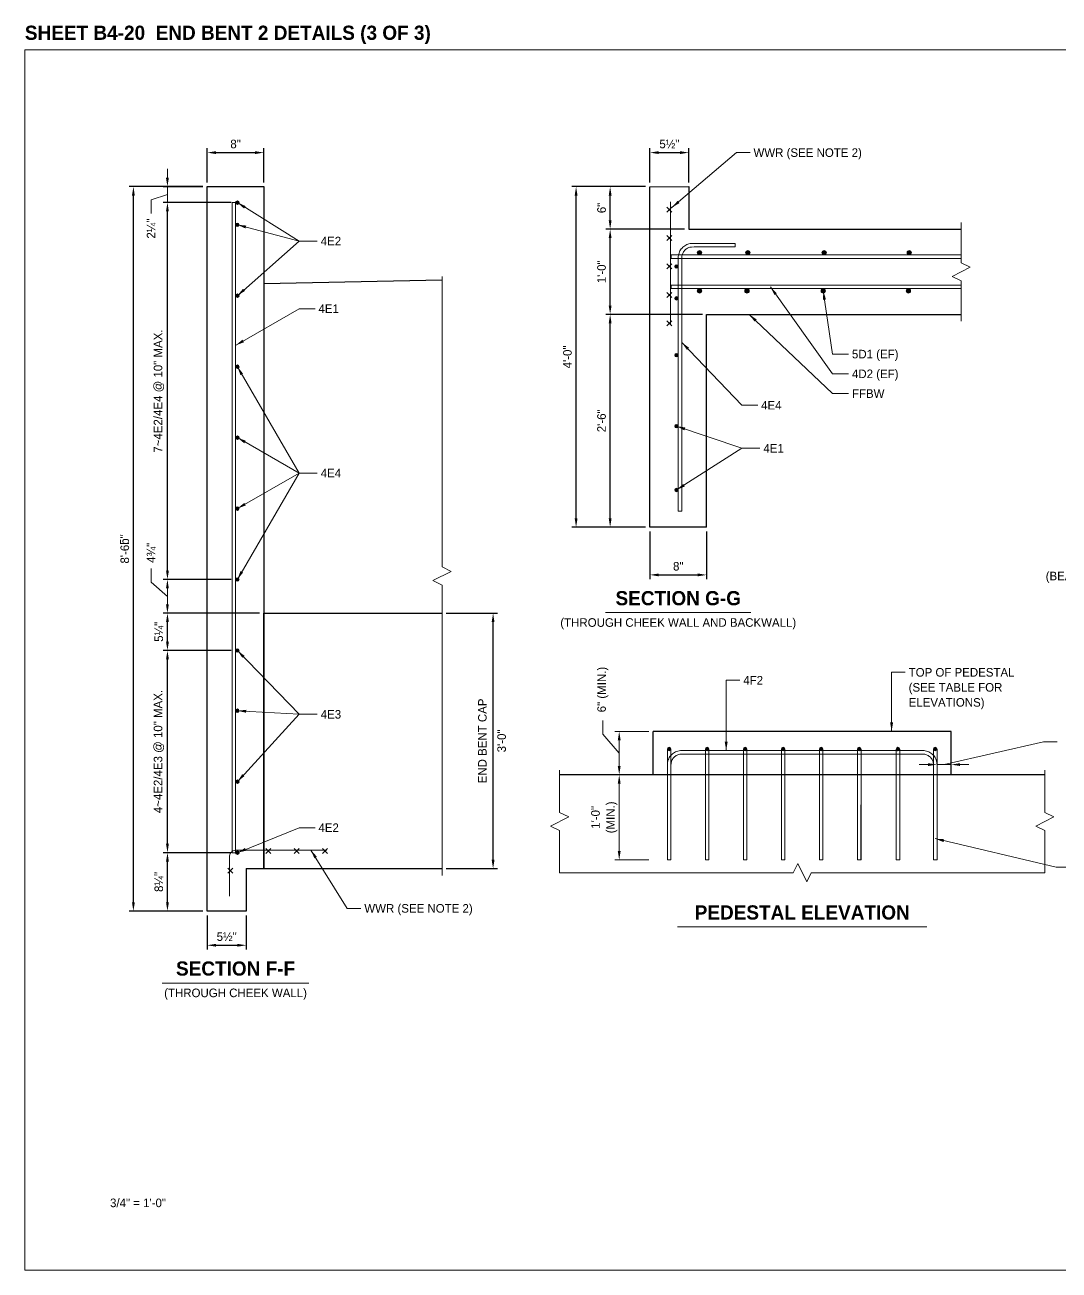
# Model space of a CAD drawing. Extents: x -1 to 861, y -26 to 2.
# Drawn here: x 839 to 851.15, y -13.33 to 1.29 of the extents above; entities that cross this region are included whole.
import ezdxf
from ezdxf.enums import TextEntityAlignment as Align

# ---------------------------------------------------------------- set-up
doc = ezdxf.new("R2010")
doc.units = 21
doc.header["$MEASUREMENT"] = 0
for name, color, linetype, lineweight in [('Border', 7, 'Continuous', 15), ('Dimension', 7, 'Continuous', 9), ('Leader', 7, 'Continuous', 9), ('Rebar', 2, 'Continuous', 15), ('Rebar2', 2, 'Continuous', 15), ('SubStrConc', 3, 'Continuous', 30), ('SubStrConc2', 3, 'Continuous', 30), ('Symbols', 7, 'Continuous', 15), ('TextStructures', 7, 'Continuous', 9)]:
    doc.layers.add(name, color=color, linetype=linetype, lineweight=lineweight)
doc.styles.add('FDOT Bold (Large)', font='FDOTBold.ttf')
doc.styles.add('FDOT Structures', font='FDOT.ttf')
doc.styles.add('FDOT Structures Annotation', font='FDOT.ttf')
doc.dimstyles.new('FDOT Structures Note-Arrow 3-4', dxfattribs={"dimtxt": 0.1008, "dimasz": 0.104133, "dimexe": 0.0504, "dimexo": 0.0504, "dimgap": 0.0504, "dimtad": 1, "dimdec": 3, "dimlfac": 12, "dimzin": 15, "dimlunit": 4, "dimtxsty": 'FDOT Structures Annotation', "dimcen": 2.5, "dimclrd": 256, "dimclre": 256, "dimclrt": 256, "dimazin": 3, "dimtfac": 0.7, "dimtmove": 0, "dimatfit": 1, "dimtfill": 1, "dimfrac": 1, "dimlwd": -1, "dimlwe": -1})

# ---------------------------------------------------------------- blocks, each defined once
blk = doc.blocks.new('_CLOSEDFILLED')
at = {"layer": 'Dimension'}
blk.add_solid([(-1, 0.16), (0, 0), (-1, -0.16)], dxfattribs=at)
blk = doc.blocks.new('*D455')
at = {"layer": 'Dimension'}
for p, q in [((841.424, -5.222), (840.624, -5.222)), ((840.674, -5.514), (840.674, -5.326)), ((841.757, -5.618), (840.624, -5.618))]:
    blk.add_line(p, q, dxfattribs=at)
at = {"layer": 'Dimension', "xscale": 0.10413333333333333, "yscale": 0.10413333333333333}
for p, rotation in [((840.674, -5.222), 90), ((840.674, -5.618), -90.00000000000001)]:
    blk.add_blockref('_CLOSEDFILLED', p, dxfattribs=dict(at, rotation=rotation))
blk = doc.blocks.new('*D457')
at = {"layer": 'Dimension'}
for p, q in [((840.674, -0.504), (840.674, -0.4)), ((841.091, -0.608), (840.624, -0.608)), ((840.674, -0.795), (840.674, -0.608)), ((841.424, -0.795), (840.624, -0.795)), ((840.674, -0.899), (840.674, -1.004))]:
    blk.add_line(p, q, dxfattribs=at)
at = {"layer": 'Dimension', "xscale": 0.10413333333333333, "yscale": 0.10413333333333333}
for p, rotation in [((840.674, -0.608), -90.00000000000001), ((840.674, -0.795), 90)]:
    blk.add_blockref('_CLOSEDFILLED', p, dxfattribs=dict(at, rotation=rotation))
blk = doc.blocks.new('*D477')
at = {"layer": 'Dimension'}
for p, q in [((846.33, -7.516), (845.93, -7.516)), ((845.981, -8.412), (845.981, -7.62)), ((846.33, -8.516), (845.93, -8.516))]:
    blk.add_line(p, q, dxfattribs=at)
at = {"layer": 'Dimension', "xscale": 0.10413333333333333, "yscale": 0.10413333333333333}
for p, rotation in [((845.981, -7.516), 90), ((845.981, -8.516), -90.00000000000001)]:
    blk.add_blockref('_CLOSEDFILLED', p, dxfattribs=dict(at, rotation=rotation))
blk = doc.blocks.new('*D478')
at = {"layer": 'Dimension'}
for p, q in [((846.33, -7.006), (845.93, -7.006)), ((845.981, -7.412), (845.981, -7.11)), ((846.33, -7.516), (845.93, -7.516))]:
    blk.add_line(p, q, dxfattribs=at)
at = {"layer": 'Dimension', "xscale": 0.10413333333333333, "yscale": 0.10413333333333333}
for p, rotation in [((845.981, -7.006), 90), ((845.981, -7.516), -90.00000000000001)]:
    blk.add_blockref('_CLOSEDFILLED', p, dxfattribs=dict(at, rotation=rotation))
blk = doc.blocks.new('*D479')
at = {"layer": 'Dimension'}
for p, q in [((849.61, -7.396), (849.506, -7.396)), ((849.714, -7.396), (849.881, -7.396)), ((849.985, -7.396), (850.089, -7.396))]:
    blk.add_line(p, q, dxfattribs=at)
at = {"layer": 'Dimension', "xscale": 0.10413333333333333, "yscale": 0.10413333333333333}
blk.add_blockref('_CLOSEDFILLED', (849.714, -7.396), dxfattribs=at)
at = {"layer": 'Dimension', "xscale": 0.10413333333333333, "yscale": 0.10413333333333333, "rotation": 180}
blk.add_blockref('_CLOSEDFILLED', (849.881, -7.396), dxfattribs=at)

msp = doc.modelspace()

# ---------------------------------------------------------------- hatches: boundary and pattern name
at = {"layer": 'Rebar'}
h = msp.add_hatch(color=256, dxfattribs=at)
h.dxf.hatch_style = 1
edge = h.paths.add_edge_path()
edge.add_arc((841.495338, -0.795287), 0.020833, 0, 360)
h = msp.add_hatch(color=256, dxfattribs=at)
h.dxf.hatch_style = 1
edge = h.paths.add_edge_path()
edge.add_arc((841.495338, -1.055398), 0.020833, 0, 360)
h = msp.add_hatch(color=256, dxfattribs=at)
h.dxf.hatch_style = 1
edge = h.paths.add_edge_path()
edge.add_arc((846.924492, -1.383826), 0.026042, 0, 360)
h = msp.add_hatch(color=256, dxfattribs=at)
h.dxf.hatch_style = 1
edge = h.paths.add_edge_path()
edge.add_arc((847.492201, -1.383815), 0.026042, 0, 360)
h = msp.add_hatch(color=256, dxfattribs=at)
h.dxf.hatch_style = 1
edge = h.paths.add_edge_path()
edge.add_arc((848.388034, -1.383796), 0.026042, 0, 360)
h = msp.add_hatch(color=256, dxfattribs=at)
h.dxf.hatch_style = 1
edge = h.paths.add_edge_path()
edge.add_arc((849.388034, -1.383775), 0.026042, 0, 360)
h = msp.add_hatch(color=256, dxfattribs=at)
h.dxf.hatch_style = 1
edge = h.paths.add_edge_path()
edge.add_arc((846.653662, -1.54529), 0.020833, 0, 360)
h = msp.add_hatch(color=256, dxfattribs=at)
h.dxf.hatch_style = 1
edge = h.paths.add_edge_path()
edge.add_arc((841.495338, -1.888731), 0.020833, 0, 360)
h = msp.add_hatch(color=256, dxfattribs=at)
h.dxf.hatch_style = 1
edge = h.paths.add_edge_path()
edge.add_arc((846.65367, -1.92029), 0.020833, 0, 360)
h = msp.add_hatch(color=256, dxfattribs=at)
h.dxf.hatch_style = 1
edge = h.paths.add_edge_path()
edge.add_arc((846.924502, -1.831743), 0.026042, 0, 360)
h = msp.add_hatch(color=256, dxfattribs=at)
h.dxf.hatch_style = 1
edge = h.paths.add_edge_path()
edge.add_arc((847.481793, -1.831732), 0.026042, 0, 360)
h = msp.add_hatch(color=256, dxfattribs=at)
h.dxf.hatch_style = 1
edge = h.paths.add_edge_path()
edge.add_arc((848.377627, -1.831713), 0.026042, 0, 360)
h = msp.add_hatch(color=256, dxfattribs=at)
h.dxf.hatch_style = 1
edge = h.paths.add_edge_path()
edge.add_arc((849.377627, -1.831692), 0.026042, 0, 360)
h = msp.add_hatch(color=256, dxfattribs=at)
h.dxf.hatch_style = 1
edge = h.paths.add_edge_path()
edge.add_arc((846.653684, -2.586957), 0.020833, 0, 360)
h = msp.add_hatch(color=256, dxfattribs=at)
h.dxf.hatch_style = 1
edge = h.paths.add_edge_path()
edge.add_arc((841.495338, -2.722065), 0.020833, 0, 360)
h = msp.add_hatch(color=256, dxfattribs=at)
h.dxf.hatch_style = 1
edge = h.paths.add_edge_path()
edge.add_arc((846.653701, -3.42029), 0.020833, 0, 360)
h = msp.add_hatch(color=256, dxfattribs=at)
h.dxf.hatch_style = 1
edge = h.paths.add_edge_path()
edge.add_arc((841.495338, -3.555398), 0.020833, 0, 360)
h = msp.add_hatch(color=256, dxfattribs=at)
h.dxf.hatch_style = 1
edge = h.paths.add_edge_path()
edge.add_arc((846.653717, -4.17029), 0.020833, 0, 360)
h = msp.add_hatch(color=256, dxfattribs=at)
h.dxf.hatch_style = 1
edge = h.paths.add_edge_path()
edge.add_arc((841.495338, -4.388731), 0.020833, 0, 360)
h = msp.add_hatch(color=256, dxfattribs=at)
h.dxf.hatch_style = 1
edge = h.paths.add_edge_path()
edge.add_arc((841.495338, -5.222065), 0.020833, 0, 360)
h = msp.add_hatch(color=256, dxfattribs=at)
h.dxf.hatch_style = 1
edge = h.paths.add_edge_path()
edge.add_arc((841.495338, -6.055398), 0.020833, 0, 360)
h = msp.add_hatch(color=256, dxfattribs=at)
h.dxf.hatch_style = 1
edge = h.paths.add_edge_path()
edge.add_arc((841.495338, -6.763731), 0.020833, 0, 360)
h = msp.add_hatch(color=256, dxfattribs=at)
h.dxf.hatch_style = 1
edge = h.paths.add_edge_path()
edge.add_arc((846.568149, -7.213403), 0.020833, 0, 360)
h = msp.add_hatch(color=256, dxfattribs=at)
h.dxf.hatch_style = 1
edge = h.paths.add_edge_path()
edge.add_arc((847.014578, -7.213403), 0.020833, 0, 360)
h = msp.add_hatch(color=256, dxfattribs=at)
h.dxf.hatch_style = 1
edge = h.paths.add_edge_path()
edge.add_arc((847.461007, -7.213403), 0.020833, 0, 360)
h = msp.add_hatch(color=256, dxfattribs=at)
h.dxf.hatch_style = 1
edge = h.paths.add_edge_path()
edge.add_arc((847.907435, -7.213403), 0.020833, 0, 360)
h = msp.add_hatch(color=256, dxfattribs=at)
h.dxf.hatch_style = 1
edge = h.paths.add_edge_path()
edge.add_arc((848.353864, -7.213403), 0.020833, 0, 360)
h = msp.add_hatch(color=256, dxfattribs=at)
h.dxf.hatch_style = 1
edge = h.paths.add_edge_path()
edge.add_arc((848.800292, -7.213403), 0.020833, 0, 360)
h = msp.add_hatch(color=256, dxfattribs=at)
h.dxf.hatch_style = 1
edge = h.paths.add_edge_path()
edge.add_arc((849.255649, -7.213403), 0.020833, 0, 360)
h = msp.add_hatch(color=256, dxfattribs=at)
h.dxf.hatch_style = 1
edge = h.paths.add_edge_path()
edge.add_arc((849.693149, -7.213403), 0.020833, 0, 360)
h = msp.add_hatch(color=256, dxfattribs=at)
h.dxf.hatch_style = 1
edge = h.paths.add_edge_path()
edge.add_arc((841.495338, -7.597065), 0.020833, 0, 360)
h = msp.add_hatch(color=256, dxfattribs=at)
h.dxf.hatch_style = 1
edge = h.paths.add_edge_path()
edge.add_arc((841.495338, -8.430398), 0.020833, 0, 360)

# ---------------------------------------------------------------- linework, layer by layer
at = {"layer": 'Dimension'}
for points in [[(845.789105, -6.876807), (845.789105, -7.036807), (845.980625, -7.260628)], [(851.125236, -7.129089), (850.965236, -7.129089), (849.79734, -7.395755)]]:
    msp.add_lwpolyline(points, dxfattribs=at)
at = {"layer": 'Leader'}
for p, q in [((842.221202, -1.246472), (842.434536, -1.246472)), ((847.421225, -3.681116), (847.634559, -3.681116)), ((842.221202, -3.972064), (842.434536, -3.972064)), ((842.221202, -6.805398), (842.434536, -6.805398))]:
    msp.add_line(p, q, dxfattribs=at)
for points in [[(847.757892, -1.784454), (848.487892, -2.806289), (848.674559, -2.806289)], [(848.377627, -1.831713), (848.487892, -2.574449), (848.674559, -2.574449)], [(847.507892, -2.107783), (848.487892, -3.038129), (848.674559, -3.038129)], [(847.237813, -7.230929), (847.237813, -6.4055), (847.397813, -6.4055)], [(849.180666, -7.0055), (849.180666, -6.312167), (849.340666, -6.312167)], [(849.69317, -8.265755), (851.114009, -8.599089), (851.274009, -8.599089)], [(842.359922, -8.399148), (842.786588, -9.084564), (842.946588, -9.084564)]]:
    msp.add_lwpolyline(points, dxfattribs=at)
for points in [[(847.757892, -1.784454), (847.832547, -1.859097), (847.804303, -1.879275)], [(848.377627, -1.831713), (848.410086, -1.932168), (848.375751, -1.937266)], [(847.507892, -2.107783), (847.595363, -2.166891), (847.571465, -2.192065)], [(849.180666, -7.0055), (849.16331, -6.901367), (849.198021, -6.901367)], [(847.237813, -7.230929), (847.220458, -7.126796), (847.255169, -7.126796)], [(849.69317, -8.265755), (849.798515, -8.272643), (849.790587, -8.306436)], [(842.359922, -8.399148), (842.429687, -8.47838), (842.400219, -8.496724)]]:
    msp.add_solid(points, dxfattribs=at)
at = {"layer": 'Rebar'}
for p, q in [((841.432828, -0.795287), (841.474494, -0.795287)), ((847.341157, -1.274442), (847.341157, -1.316109)), ((846.59116, -1.451541), (846.59116, -1.409874)), ((846.591167, -1.805708), (846.591167, -1.764041)), ((846.674555, -4.420289), (846.716221, -4.420288)), ((846.547316, -7.213403), (846.588983, -7.213403)), ((846.588983, -7.213403), (846.547316, -7.213403)), ((846.993745, -7.213403), (847.035411, -7.213403)), ((847.035411, -7.213403), (846.993745, -7.213403)), ((847.440174, -7.213403), (847.48184, -7.213403)), ((847.48184, -7.213403), (847.440174, -7.213403)), ((847.886602, -7.213403), (847.928268, -7.213403)), ((847.928268, -7.213403), (847.886602, -7.213403)), ((848.333031, -7.213403), (848.374697, -7.213403)), ((848.374697, -7.213403), (848.333031, -7.213403)), ((848.779459, -7.213403), (848.821125, -7.213403)), ((848.821125, -7.213403), (848.779459, -7.213403)), ((849.234816, -7.213403), (849.276483, -7.213403)), ((849.276483, -7.213403), (849.234816, -7.213403)), ((849.672316, -7.213403), (849.713983, -7.213403)), ((849.713983, -7.213403), (849.672316, -7.213403)), ((841.432828, -8.430398), (841.474494, -8.430398)), ((846.588962, -8.515756), (846.547296, -8.515755)), ((846.588965, -8.515755), (846.547299, -8.515755)), ((846.588974, -8.515755), (846.547308, -8.515755)), ((846.588992, -8.515755), (846.547326, -8.515755)), ((846.589, -8.515755), (846.547334, -8.515755)), ((846.547337, -8.515756), (846.589003, -8.515755)), ((847.03539, -8.515756), (846.993724, -8.515755)), ((846.993766, -8.515756), (847.035432, -8.515755)), ((847.481819, -8.515756), (847.440153, -8.515755)), ((847.440195, -8.515756), (847.481861, -8.515755)), ((847.928247, -8.515756), (847.886581, -8.515755)), ((847.886623, -8.515756), (847.928289, -8.515755)), ((848.374676, -8.515756), (848.33301, -8.515755)), ((848.333052, -8.515756), (848.374718, -8.515755)), ((848.821104, -8.515756), (848.779438, -8.515755)), ((848.77948, -8.515756), (848.821146, -8.515755)), ((849.276462, -8.515756), (849.234796, -8.515755)), ((849.234837, -8.515756), (849.276503, -8.515755)), ((849.713962, -8.515756), (849.672296, -8.515755)), ((849.672299, -8.515755), (849.713965, -8.515755)), ((849.672308, -8.515755), (849.713974, -8.515755)), ((849.672326, -8.515755), (849.713992, -8.515755)), ((849.672334, -8.515755), (849.714, -8.515755)), ((849.672337, -8.515756), (849.714003, -8.515755))]:
    msp.add_line(p, q, dxfattribs=at)
for points in [[(841.432828, -8.430398), (841.432828, -0.795287)], [(841.474494, -8.430398), (841.474494, -0.795287)], [(846.674555, -4.420289), (846.674494, -1.440692), (846.675045, -1.427358), (846.676749, -1.413688), (846.679576, -1.400204), (846.683506, -1.387001), (846.688514, -1.374167), (846.694564, -1.36179), (846.701616, -1.349955), (846.709621, -1.338743), (846.718524, -1.32823), (846.728265, -1.318488), (846.738778, -1.309585), (846.74999, -1.301579), (846.761824, -1.294527), (846.774201, -1.288476), (846.787035, -1.283468), (846.800238, -1.279537), (846.813721, -1.276709), (846.827392, -1.275005), (846.820323, -1.275298), (846.820323, -1.274453), (847.341157, -1.274442)], [(846.716221, -4.420288), (846.71616, -1.441553), (846.716605, -1.430801), (846.717882, -1.420551), (846.720002, -1.410441), (846.722949, -1.400541), (846.726704, -1.390917), (846.731241, -1.381637), (846.736528, -1.372763), (846.74253, -1.364356), (846.749206, -1.356474), (846.75651, -1.349169), (846.764393, -1.342493), (846.772799, -1.33649), (846.781673, -1.331203), (846.790953, -1.326666), (846.800576, -1.322911), (846.810476, -1.319963), (846.820586, -1.317843), (846.830837, -1.316565), (846.861991, -1.315276), (846.861991, -1.316119), (847.341157, -1.316109)], [(849.997892, -1.409804), (846.59116, -1.409874)], [(849.997892, -1.451471), (846.59116, -1.451541)], [(849.997892, -1.763971), (846.591167, -1.764041)], [(849.997892, -1.805638), (846.591167, -1.805708)], [(846.547316, -7.213403), (846.547296, -8.515755)], [(849.713965, -8.515755), (849.713965, -7.39714), (849.71335, -7.383067), (849.711452, -7.36865), (849.708304, -7.354454), (849.703932, -7.340585), (849.698367, -7.327151), (849.691652, -7.314252), (849.683839, -7.301988), (849.674987, -7.290451), (849.665163, -7.27973), (849.654442, -7.269906), (849.642905, -7.261054), (849.630641, -7.253241), (849.617743, -7.246526), (849.604308, -7.240961), (849.59044, -7.236589), (849.576243, -7.233441), (849.561826, -7.231543), (849.547753, -7.230929), (846.71351, -7.230929), (846.699437, -7.231543), (846.68502, -7.233441), (846.670823, -7.236589), (846.656955, -7.240961), (846.64352, -7.246526), (846.630622, -7.253241), (846.618358, -7.261054), (846.606821, -7.269906), (846.5961, -7.27973), (846.586276, -7.290451), (846.577424, -7.301988), (846.569611, -7.314252), (846.562896, -7.327151), (846.557331, -7.340585), (846.552959, -7.354454), (846.549811, -7.36865), (846.547913, -7.383068), (846.547299, -7.397141), (846.547299, -8.515755)], [(849.713974, -8.515755), (849.713974, -7.397141), (849.71336, -7.383068), (849.711462, -7.36865), (849.708314, -7.354454), (849.703942, -7.340585), (849.698377, -7.327151), (849.691662, -7.314252), (849.683849, -7.301988), (849.674997, -7.290451), (849.665173, -7.27973), (849.654452, -7.269906), (849.642915, -7.261054), (849.630651, -7.253241), (849.617753, -7.246526), (849.604318, -7.240961), (849.59045, -7.236589), (849.576253, -7.233441), (849.561836, -7.231543), (849.547763, -7.230929), (846.71352, -7.230929), (846.699447, -7.231543), (846.68503, -7.233441), (846.670833, -7.236589), (846.656965, -7.240961), (846.64353, -7.246526), (846.630632, -7.253241), (846.618368, -7.261054), (846.606831, -7.269906), (846.59611, -7.27973), (846.586286, -7.290451), (846.577434, -7.301988), (846.569621, -7.314252), (846.562906, -7.327151), (846.557341, -7.340585), (846.552969, -7.354454), (846.549821, -7.36865), (846.547923, -7.383068), (846.547309, -7.397141), (846.547308, -8.515755)], [(846.547337, -8.515756), (846.547316, -7.213403)], [(849.713992, -8.515755), (849.713992, -7.39714), (849.713377, -7.383067), (849.711479, -7.36865), (849.708331, -7.354454), (849.703959, -7.340585), (849.698394, -7.327151), (849.691679, -7.314252), (849.683866, -7.301988), (849.675014, -7.290451), (849.66519, -7.27973), (849.654469, -7.269906), (849.642932, -7.261054), (849.630668, -7.253241), (849.61777, -7.246526), (849.604335, -7.240961), (849.590467, -7.236589), (849.57627, -7.233441), (849.561853, -7.231543), (849.54778, -7.230929), (846.713537, -7.230929), (846.699464, -7.231543), (846.685047, -7.233441), (846.67085, -7.236589), (846.656982, -7.240961), (846.643547, -7.246526), (846.630649, -7.253241), (846.618385, -7.261054), (846.606848, -7.269906), (846.596127, -7.27973), (846.586303, -7.290451), (846.577451, -7.301988), (846.569638, -7.314252), (846.562923, -7.327151), (846.557358, -7.340585), (846.552986, -7.354454), (846.549838, -7.36865), (846.54794, -7.383068), (846.547326, -7.397141), (846.547326, -8.515755)], [(849.714, -8.515755), (849.714, -7.397141), (849.713386, -7.383068), (849.711488, -7.36865), (849.70834, -7.354454), (849.703968, -7.340585), (849.698403, -7.327151), (849.691688, -7.314252), (849.683875, -7.301988), (849.675023, -7.290451), (849.665199, -7.27973), (849.654478, -7.269906), (849.642941, -7.261054), (849.630677, -7.253241), (849.617779, -7.246526), (849.604344, -7.240961), (849.590476, -7.236589), (849.576279, -7.233441), (849.561862, -7.231543), (849.547789, -7.230929), (846.713546, -7.230929), (846.699473, -7.231543), (846.685056, -7.233441), (846.670859, -7.236589), (846.656991, -7.240961), (846.643556, -7.246526), (846.630658, -7.253241), (846.618394, -7.261054), (846.606857, -7.269906), (846.596136, -7.27973), (846.586312, -7.290451), (846.57746, -7.301988), (846.569647, -7.314252), (846.562932, -7.327151), (846.557367, -7.340585), (846.552995, -7.354454), (846.549847, -7.36865), (846.547949, -7.383068), (846.547335, -7.397141), (846.547334, -8.515755)], [(846.588983, -7.213403), (846.588962, -8.515756)], [(849.672299, -8.515755), (849.672299, -7.398051), (849.671802, -7.386703), (849.670379, -7.375893), (849.668019, -7.365248), (849.664741, -7.35485), (849.660568, -7.344776), (849.655534, -7.335105), (849.649675, -7.32591), (849.643038, -7.31726), (849.635672, -7.309221), (849.627633, -7.301855), (849.618983, -7.295218), (849.609788, -7.28936), (849.600117, -7.284325), (849.590044, -7.280153), (849.579645, -7.276874), (849.569001, -7.274514), (849.558191, -7.273091), (849.546843, -7.272596), (846.71442, -7.272596), (846.703072, -7.273091), (846.692262, -7.274514), (846.681618, -7.276874), (846.671219, -7.280153), (846.661146, -7.284325), (846.651475, -7.28936), (846.64228, -7.295218), (846.63363, -7.301855), (846.625591, -7.309221), (846.618225, -7.31726), (846.611588, -7.32591), (846.605729, -7.335105), (846.600695, -7.344776), (846.596522, -7.35485), (846.593244, -7.365248), (846.590884, -7.375893), (846.589461, -7.386703), (846.588965, -7.39805), (846.588965, -8.515755)], [(849.672308, -8.515755), (849.672308, -7.39805), (849.671812, -7.386703), (849.670389, -7.375893), (849.668029, -7.365248), (849.664751, -7.35485), (849.660578, -7.344776), (849.655544, -7.335105), (849.649685, -7.32591), (849.643048, -7.31726), (849.635682, -7.309221), (849.627643, -7.301855), (849.618993, -7.295218), (849.609798, -7.28936), (849.600127, -7.284325), (849.590054, -7.280153), (849.579655, -7.276874), (849.569011, -7.274514), (849.558201, -7.273091), (849.546853, -7.272596), (846.71443, -7.272596), (846.703082, -7.273091), (846.692272, -7.274514), (846.681628, -7.276874), (846.671229, -7.280153), (846.661156, -7.284325), (846.651485, -7.28936), (846.64229, -7.295218), (846.63364, -7.301855), (846.625601, -7.309221), (846.618235, -7.31726), (846.611598, -7.32591), (846.605739, -7.335105), (846.600705, -7.344776), (846.596532, -7.35485), (846.593254, -7.365248), (846.590894, -7.375893), (846.589471, -7.386703), (846.588975, -7.39805), (846.588974, -8.515755)], [(846.589003, -8.515755), (846.588983, -7.213403)], [(849.672326, -8.515755), (849.672326, -7.398051), (849.671829, -7.386703), (849.670406, -7.375893), (849.668046, -7.365248), (849.664768, -7.35485), (849.660595, -7.344776), (849.655561, -7.335105), (849.649702, -7.32591), (849.643065, -7.31726), (849.635699, -7.309221), (849.62766, -7.301855), (849.61901, -7.295218), (849.609815, -7.28936), (849.600144, -7.284325), (849.590071, -7.280153), (849.579672, -7.276874), (849.569028, -7.274514), (849.558218, -7.273091), (849.54687, -7.272596), (846.714447, -7.272596), (846.703099, -7.273091), (846.692289, -7.274514), (846.681645, -7.276874), (846.671246, -7.280153), (846.661173, -7.284325), (846.651502, -7.28936), (846.642307, -7.295218), (846.633657, -7.301855), (846.625618, -7.309221), (846.618252, -7.31726), (846.611615, -7.32591), (846.605756, -7.335105), (846.600722, -7.344776), (846.596549, -7.35485), (846.593271, -7.365248), (846.590911, -7.375893), (846.589488, -7.386703), (846.588992, -7.39805), (846.588992, -8.515755)], [(849.672334, -8.515755), (849.672334, -7.39805), (849.671838, -7.386703), (849.670415, -7.375893), (849.668055, -7.365248), (849.664777, -7.35485), (849.660604, -7.344776), (849.65557, -7.335105), (849.649711, -7.32591), (849.643074, -7.31726), (849.635708, -7.309221), (849.627669, -7.301855), (849.619019, -7.295218), (849.609824, -7.28936), (849.600153, -7.284325), (849.59008, -7.280153), (849.579681, -7.276874), (849.569037, -7.274514), (849.558227, -7.273091), (849.546879, -7.272596), (846.714456, -7.272596), (846.703108, -7.273091), (846.692298, -7.274514), (846.681654, -7.276874), (846.671255, -7.280153), (846.661182, -7.284325), (846.651511, -7.28936), (846.642316, -7.295218), (846.633666, -7.301855), (846.625627, -7.309221), (846.618261, -7.31726), (846.611624, -7.32591), (846.605765, -7.335105), (846.600731, -7.344776), (846.596558, -7.35485), (846.59328, -7.365248), (846.59092, -7.375893), (846.589497, -7.386703), (846.589001, -7.39805), (846.589, -8.515755)], [(846.993745, -7.213403), (846.993724, -8.515755)], [(846.993766, -8.515756), (846.993745, -7.213403)], [(847.035411, -7.213403), (847.03539, -8.515756)], [(847.035432, -8.515755), (847.035411, -7.213403)], [(847.440174, -7.213403), (847.440153, -8.515755)], [(847.440195, -8.515756), (847.440174, -7.213403)], [(847.48184, -7.213403), (847.481819, -8.515756)], [(847.481861, -8.515755), (847.48184, -7.213403)], [(847.886602, -7.213403), (847.886581, -8.515755)], [(847.886623, -8.515756), (847.886602, -7.213403)], [(847.928268, -7.213403), (847.928247, -8.515756)], [(847.928289, -8.515755), (847.928268, -7.213403)], [(848.333031, -7.213403), (848.33301, -8.515755)], [(848.333052, -8.515756), (848.333031, -7.213403)], [(848.374697, -7.213403), (848.374676, -8.515756)], [(848.374718, -8.515755), (848.374697, -7.213403)], [(848.779459, -7.213403), (848.779438, -8.515755)], [(848.77948, -8.515756), (848.779459, -7.213403)], [(848.821125, -7.213403), (848.821104, -8.515756)], [(848.821146, -8.515755), (848.821125, -7.213403)], [(849.234816, -7.213403), (849.234796, -8.515755)], [(849.234837, -8.515756), (849.234816, -7.213403)], [(849.276483, -7.213403), (849.276462, -8.515756)], [(849.276503, -8.515755), (849.276483, -7.213403)], [(849.672316, -7.213403), (849.672296, -8.515755)], [(849.672337, -8.515756), (849.672316, -7.213403)], [(849.713983, -7.213403), (849.713962, -8.515756)], [(849.714003, -8.515755), (849.713983, -7.213403)]]:
    msp.add_lwpolyline(points, dxfattribs=at)
for centre, radius in [((841.495338, -0.795287), 0.020833), ((841.495338, -1.055398), 0.020833), ((846.924492, -1.383826), 0.026042), ((847.492201, -1.383815), 0.026042), ((848.388034, -1.383796), 0.026042), ((849.388034, -1.383775), 0.026042), ((846.653662, -1.54529), 0.020833), ((841.495338, -1.888731), 0.020833), ((846.65367, -1.92029), 0.020833), ((846.924502, -1.831743), 0.026042), ((847.481793, -1.831732), 0.026042), ((848.377627, -1.831713), 0.026042), ((849.377627, -1.831692), 0.026042), ((846.653684, -2.586957), 0.020833), ((841.495338, -2.722065), 0.020833), ((846.653701, -3.42029), 0.020833), ((841.495338, -3.555398), 0.020833), ((846.653717, -4.17029), 0.020833), ((841.495338, -4.388731), 0.020833), ((841.495338, -5.222065), 0.020833), ((841.495338, -6.055398), 0.020833), ((841.495338, -6.763731), 0.020833), ((846.568149, -7.213403), 0.020833), ((847.014578, -7.213403), 0.020833), ((847.461007, -7.213403), 0.020833), ((847.907435, -7.213403), 0.020833), ((848.353864, -7.213403), 0.020833), ((848.800292, -7.213403), 0.020833), ((849.255649, -7.213403), 0.020833), ((849.693149, -7.213403), 0.020833), ((841.495338, -7.597065), 0.020833), ((841.495338, -8.430398), 0.020833)]:
    msp.add_circle(centre, radius, dxfattribs=at)
at = {"layer": 'Rebar2'}
for p, q in [((846.540982, -0.907958), (846.599648, -0.849291)), ((846.540982, -0.849291), (846.599648, -0.907958)), ((846.540989, -1.241292), (846.599655, -1.182625)), ((846.540989, -1.182625), (846.599655, -1.241292)), ((846.540996, -1.574625), (846.599662, -1.515958)), ((846.540996, -1.515958), (846.599662, -1.574625)), ((846.541003, -1.907958), (846.599669, -1.849291)), ((846.541003, -1.849291), (846.599669, -1.907958)), ((846.54101, -2.241292), (846.599676, -2.182625)), ((846.54101, -2.182625), (846.599676, -2.241292)), ((841.830588, -8.439648), (841.889255, -8.380981)), ((841.830588, -8.380981), (841.889255, -8.439648)), ((842.163921, -8.439648), (842.222588, -8.380981)), ((842.163921, -8.380981), (842.222588, -8.439648)), ((842.497255, -8.439648), (842.555922, -8.380981)), ((842.497255, -8.380981), (842.555922, -8.439648)), ((841.383421, -8.672581), (841.442088, -8.613914)), ((841.383421, -8.613914), (841.442088, -8.672581))]:
    msp.add_line(p, q, dxfattribs=at)
for points in [[(846.58151, -2.222375), (846.58148, -0.784875)], [(841.401587, -8.940815), (841.401587, -8.482481), (841.402853, -8.46801), (841.406613, -8.453979), (841.412752, -8.440814), (841.421083, -8.428915), (841.431355, -8.418644), (841.443254, -8.410312), (841.456418, -8.404173), (841.470449, -8.400414), (841.48492, -8.399148), (842.54742, -8.399148)]]:
    msp.add_lwpolyline(points, dxfattribs=at)
at = {"layer": 'SubStrConc'}
for points in [[(847.00782, -1.107783), (849.997892, -1.107721)], [(841.807838, -1.74459), (843.899505, -1.702756)], [(847.007841, -2.107783), (849.997892, -2.107721)], [(841.807838, -5.617898), (843.899505, -5.617898)], [(841.807838, -8.617898), (841.807838, -5.617898)], [(850.980676, -7.515755), (845.280625, -7.515755)], [(841.807838, -8.617898), (843.899505, -8.617898)]]:
    msp.add_lwpolyline(points, dxfattribs=at)
at = {"layer": 'SubStrConc2'}
for points in [[(841.141146, -9.117898), (841.141146, -0.607787)], [(841.141172, -9.117898), (841.141172, -0.607787)], [(841.141172, -0.607787), (841.807838, -0.607787)], [(841.807838, -0.607787), (841.807838, -8.617898)], [(846.341143, -0.607797), (846.799477, -0.607787)], [(846.341226, -4.607797), (846.341143, -0.607797)], [(846.799477, -0.607787), (846.799487, -1.107787)], [(846.799487, -1.107787), (847.00782, -1.107783)], [(847.00782, -4.607783), (847.00782, -2.107783)], [(847.007892, -4.607783), (846.341226, -4.607797)], [(846.380676, -7.0055), (846.380625, -7.0055)], [(846.380625, -7.515755), (846.380625, -7.0055)], [(846.380676, -7.0055), (846.380625, -7.0055)], [(849.880676, -7.0055), (846.380676, -7.0055)], [(846.380676, -7.515755), (846.380676, -7.0055)], [(849.880676, -7.515755), (849.880676, -7.0055)], [(849.880676, -7.515755), (846.380676, -7.515755)], [(841.599505, -8.617898), (841.807838, -8.617898)], [(841.599505, -8.617898), (841.599505, -9.117898)], [(841.599505, -9.117898), (841.141172, -9.117898)]]:
    msp.add_lwpolyline(points, dxfattribs=at)
at = {"layer": 'Symbols'}
for points in [[(849.997892, -2.187783), (849.997892, -1.714418), (849.891225, -1.661085), (850.104559, -1.554418), (849.997892, -1.501085), (849.997892, -1.027721)], [(843.899505, -8.697898), (843.899505, -5.28791), (843.792838, -5.234577), (844.006172, -5.12791), (843.899505, -5.074577), (843.899505, -1.66459)], [(845.280625, -8.665755), (845.280625, -8.170755), (845.173958, -8.117422), (845.387292, -8.010755), (845.280625, -7.957422), (845.280625, -7.462422)], [(850.980676, -8.665755), (850.980676, -8.170755), (850.874009, -8.117422), (851.087343, -8.010755), (850.980676, -7.957422), (850.980676, -7.462422)], [(845.280625, -8.665755), (848.023984, -8.665755), (848.077317, -8.559089), (848.183984, -8.772422), (848.237317, -8.665755), (850.980676, -8.665755)]]:
    msp.add_lwpolyline(points, dxfattribs=at)
at = {"layer": 'TextStructures'}
for p, q in [((845.821611, -5.611137), (847.527424, -5.611137)), ((846.667379, -9.302423), (849.593922, -9.302423)), ((840.613563, -9.961238), (842.335426, -9.961238))]:
    msp.add_line(p, q, dxfattribs=at)

# ---------------------------------------------------------------- texts
at = {"layer": 'Border', "style": 'FDOT Bold (Large)'}
msp.add_text('SHEET B4-20  END BENT 2 DETAILS (3 OF 3)', height=0.166672, dxfattribs=at).set_placement((839, 1.066669), align=Align.BOTTOM_LEFT)
at = {"layer": 'Border', "style": 'FDOT Structures'}
msp.add_text('3/4" = 1\'-0"', height=0.1008, dxfattribs=at).set_placement((840, -12.493333), align=Align.TOP_LEFT)
at = {"layer": 'Dimension', "char_height": 0.1008, "attachment_point": 5, "rotation": 90, "line_spacing_factor": 1.05, "style": 'FDOT Structures Annotation', "bg_fill": 3, "box_fill_scale": 1.1, "bg_fill_color": 0}
for s, insert in [('4¾"', (840.482933, -4.908857)), ('6" (MIN.)', (845.789105, -6.514532))]:
    msp.add_mtext(s, dxfattribs=dict(at, insert=insert))
at = {"layer": 'TextStructures', "style": 'FDOT Structures'}
for s, p in [('WWR (SEE NOTE 2)', (847.558212, -0.207787)), ('4E2', (842.474856, -1.246472)), ('4E1', (842.448189, -2.040952)), ('5D1 (EF)', (848.714879, -2.574449)), ('4D2 (EF)', (848.714879, -2.806289)), ('FFBW', (848.714879, -3.038129)), ('4E4', (847.648212, -3.174449)), ('4E1', (847.674879, -3.681116)), ('4E4', (842.474856, -3.972064)), ('4F2', (847.438133, -6.4055)), ('4E3', (842.474856, -6.805398)), ('4E2', (842.448189, -8.137064)), ('WWR (SEE NOTE 2)', (842.986908, -9.084564))]:
    msp.add_text(s, height=0.1008, dxfattribs=at).set_placement(p, align=Align.MIDDLE_LEFT)
at = {"layer": 'TextStructures'}
for s, height, style, p in [('(BEAM LINE 1 SHOWN; BAR SPACING MAY BE ADJUSTED TO CLEAR THE CAP REINFORCEMENT)', 0.1008, 'FDOT Structures', (854.147345, -5.261419)), ('SECTION G-G', 0.166672, 'FDOT Bold (Large)', (846.674518, -5.574469)), ('(THROUGH CHEEK WALL AND BACKWALL)', 0.1008, 'FDOT Structures', (846.674518, -5.807697)), ('PEDESTAL ELEVATION', 0.166672, 'FDOT Bold (Large)', (848.13065, -9.265755)), ('SECTION F-F', 0.166672, 'FDOT Bold (Large)', (841.474494, -9.92457)), ('(THROUGH CHEEK WALL)', 0.1008, 'FDOT Structures', (841.474494, -10.157798))]:
    msp.add_text(s, height=height, dxfattribs=dict(at, style=style)).set_placement(p, align=Align.BOTTOM_CENTER)
at = {"layer": 'TextStructures', "insert": (849.380986, -6.261767), "char_height": 0.1008, "attachment_point": 1, "line_spacing_factor": 1.05, "style": 'FDOT Structures'}
msp.add_mtext('TOP OF PEDESTAL\\P(SEE TABLE FOR\\PELEVATIONS)', dxfattribs=at)

# ---------------------------------------------------------------- dimensions: what is measured, and where the dimension line sits
at = {"layer": 'Dimension'}
for base, p1, p2, picture, middle in [((845.980625, -7.515755), (846.380625, -7.515755), (846.380625, -7.0055), '*D478', (845.980625, -7.260628)), ((845.980625, -8.515755), (846.380625, -8.515755), (846.380625, -7.515755), '*D477', (845.980625, -8.015755))]:
    dim = msp.add_linear_dim(base=base, p1=p1, p2=p2, angle=90, text=' ', dimstyle='FDOT Structures Note-Arrow 3-4', dxfattribs=at)
    dim.commit()
    dim.dimension.update_dxf_attribs({"geometry": picture, "text_midpoint": middle})
dim = msp.add_linear_dim(base=(849.714003, -7.395755), p1=(849.714003, -7.395755), p2=(849.880676, -7.395755), text=' ', dimstyle='FDOT Structures Note-Arrow 3-4', dxfattribs=at)
dim.commit()
dim.dimension.update_dxf_attribs({"geometry": '*D479', "text_midpoint": (849.79734, -7.395755)})

# ---------------------------------------------------------------- next in the draw order: linework, layer by layer
msp.add_lwpolyline([(840.482933, -5.093371), (840.482933, -5.253371), (840.674453, -5.419981)], dxfattribs=at)

# ---------------------------------------------------------------- next in the draw order: texts
at = {"layer": 'Dimension', "insert": (845.805737, -8.015755), "char_height": 0.1008, "attachment_point": 5, "rotation": 90, "line_spacing_factor": 1.05, "style": 'FDOT Structures Annotation', "bg_fill": 3, "box_fill_scale": 1.1, "bg_fill_color": 0}
msp.add_mtext('1\'-0"\\P(MIN.)', dxfattribs=at)

# ---------------------------------------------------------------- next in the draw order: dimensions: what is measured, and where the dimension line sits
at = {"layer": 'Dimension'}
for base, p1, p2, text in [((845.874476, -4.607797), (846.341143, -4.607797), (847.007892, -2.107783), '2\'-6"'), ((840.674453, -9.117898), (841.14112, -9.117898), (841.474505, -8.430398), '8¼"')]:
    msp.add_linear_dim(base=base, p1=p1, p2=p2, angle=90, text=text, dimstyle='FDOT Structures Note-Arrow 3-4', dxfattribs=at).render()
msp.add_linear_dim(base=(844.499505, -8.617898), p1=(843.899505, -8.617898), p2=(843.899505, -5.617898), angle=90, text='3\'-0"', dimstyle='FDOT Structures Note-Arrow 3-4', override={"dimtad": 4}, dxfattribs=at).render()

# ---------------------------------------------------------------- next in the draw order: linework, layer by layer
at = {"layer": 'Leader'}
for p in [(846.653701, -3.42029), (846.653717, -4.17029)]:
    msp.add_line(p, (847.421225, -3.681116), dxfattribs=at)
msp.add_lwpolyline([(846.716221, -2.436957), (847.421225, -3.174449), (847.607892, -3.174449)], dxfattribs=at)
for points in [[(846.716221, -2.436957), (846.800724, -2.500237), (846.775633, -2.524222)], [(846.653701, -3.42029), (846.757881, -3.437363), (846.746713, -3.470228)], [(846.653717, -4.17029), (846.732203, -4.099686), (846.750859, -4.128957)]]:
    msp.add_solid(points, dxfattribs=at)

# ---------------------------------------------------------------- next in the draw order: texts
at = {"layer": 'TextStructures', "style": 'FDOT Structures'}
msp.add_text('END BENT CAP', height=0.1008, rotation=90, dxfattribs=at).set_placement((844.454145, -7.117898), align=Align.BOTTOM_CENTER)

# ---------------------------------------------------------------- next in the draw order: dimensions: what is measured, and where the dimension line sits
at = {"layer": 'Dimension'}
for base, p1, p2, text in [((845.874476, -2.107783), (847.007892, -2.107783), (846.799477, -1.107721), '1\'-0"'), ((840.674453, -8.430398), (841.474505, -8.430398), (841.474505, -6.055398), '4~4E2/4E3 @ 10" MAX.')]:
    msp.add_linear_dim(base=base, p1=p1, p2=p2, angle=90, text=text, dimstyle='FDOT Structures Note-Arrow 3-4', dxfattribs=at).render()

# ---------------------------------------------------------------- next in the draw order: linework, layer by layer
at = {"layer": 'Leader'}
for p in [(841.495338, -6.763731), (841.495338, -7.597065)]:
    msp.add_line(p, (842.221202, -6.805398), dxfattribs=at)
msp.add_lwpolyline([(841.495338, -8.430398), (842.221202, -8.137064), (842.407869, -8.137064)], dxfattribs=at)
for points in [[(841.495338, -6.763731), (841.600295, -6.752371), (841.598306, -6.787025)], [(841.495338, -7.597065), (841.55292, -7.508581), (841.578505, -7.53204)], [(841.495338, -8.430398), (841.585383, -8.37529), (841.598389, -8.407472)]]:
    msp.add_solid(points, dxfattribs=at)

# ---------------------------------------------------------------- next in the draw order: dimensions: what is measured, and where the dimension line sits
at = {"layer": 'Dimension'}
for base, p1, p2, text in [((845.874476, -1.107721), (846.799477, -1.107721), (846.341143, -0.607787), '6"'), ((840.674453, -6.055398), (841.474505, -6.055398), (841.807869, -5.617898), '5¼"')]:
    msp.add_linear_dim(base=base, p1=p1, p2=p2, angle=90, text=text, dimstyle='FDOT Structures Note-Arrow 3-4', dxfattribs=at).render()

# ---------------------------------------------------------------- next in the draw order: linework, layer by layer
at = {"layer": 'Leader'}
msp.add_line((841.495338, -6.055398), (842.221202, -6.805398), dxfattribs=at)
for points in [[(846.599345, -0.853898), (846.667365, -0.773162), (846.689873, -0.799587)], [(841.495338, -6.055398), (841.580229, -6.118155), (841.555286, -6.142295)]]:
    msp.add_solid(points, dxfattribs=at)

# ---------------------------------------------------------------- next in the draw order: dimensions: what is measured, and where the dimension line sits
at = {"layer": 'Dimension'}
msp.add_linear_dim(base=(845.474476, -4.607797), p1=(846.341143, -4.607797), p2=(846.341143, -0.607787), angle=90, text='4\'-0"', dimstyle='FDOT Structures Note-Arrow 3-4', dxfattribs=at).render()
dim = msp.add_linear_dim(base=(840.674453, -5.617898), p1=(841.807869, -5.617898), p2=(841.474505, -5.222065), angle=90, text=' ', dimstyle='FDOT Structures Note-Arrow 3-4', dxfattribs=at)
dim.commit()
dim.dimension.update_dxf_attribs({"geometry": '*D455', "text_midpoint": (840.674453, -5.419981)})

# ---------------------------------------------------------------- next in the draw order: dimensions: what is measured, and where the dimension line sits
for base, p1, p2, text in [((846.341143, -0.207787), (846.341143, -0.607787), (846.799477, -0.607787), '5½"'), ((846.341143, -5.167797), (846.341143, -4.607797), (847.007892, -4.607797), '8"')]:
    msp.add_linear_dim(base=base, p1=p1, p2=p2, text=text, dimstyle='FDOT Structures Note-Arrow 3-4', dxfattribs=at).render()
msp.add_linear_dim(base=(840.674453, -5.222065), p1=(841.474505, -5.222065), p2=(841.474505, -0.795287), angle=90, text='7~4E2/4E4 @ 10" MAX.', dimstyle='FDOT Structures Note-Arrow 3-4', dxfattribs=at).render()

# ---------------------------------------------------------------- next in the draw order: linework, layer by layer
at = {"layer": 'Leader'}
for p, q in [((841.495338, -0.795287), (842.221202, -1.246472)), ((841.495338, -1.055398), (842.221202, -1.246472)), ((841.495338, -1.888731), (842.221202, -1.246472)), ((841.495338, -2.722065), (842.221202, -3.972064)), ((841.495338, -3.555398), (842.221202, -3.972064)), ((841.495338, -5.222065), (842.221202, -3.972064)), ((841.495338, -4.388731), (842.221202, -3.972064))]:
    msp.add_line(p, q, dxfattribs=at)
for points in [[(846.599345, -0.853898), (847.357892, -0.207787), (847.517892, -0.207787)], [(841.474494, -2.472064), (842.221202, -2.040952), (842.407869, -2.040952)]]:
    msp.add_lwpolyline(points, dxfattribs=at)
for points in [[(841.495338, -0.795287), (841.592941, -0.83552), (841.574616, -0.865)], [(841.495338, -1.055398), (841.600459, -1.065123), (841.591623, -1.09869)], [(841.495338, -1.888731), (841.561825, -1.806728), (841.584827, -1.832724)], [(841.474494, -2.472064), (841.555999, -2.404967), (841.573354, -2.435028)], [(841.495338, -2.722065), (841.562639, -2.803401), (841.532622, -2.820832)], [(841.495338, -3.555398), (841.59429, -3.592187), (841.57701, -3.622291)], [(841.495338, -4.388731), (841.57701, -4.321837), (841.59429, -4.351941)], [(841.495338, -5.222065), (841.532622, -5.123298), (841.562639, -5.140728)]]:
    msp.add_solid(points, dxfattribs=at)

# ---------------------------------------------------------------- next in the draw order: texts
at = {"layer": 'Dimension', "insert": (840.482933, -1.100078), "char_height": 0.1008, "attachment_point": 5, "rotation": 90, "line_spacing_factor": 1.05, "style": 'FDOT Structures Annotation', "bg_fill": 3, "box_fill_scale": 1.1, "bg_fill_color": 0}
msp.add_mtext('2¼"', dxfattribs=at)

# ---------------------------------------------------------------- next in the draw order: dimensions: what is measured, and where the dimension line sits
at = {"layer": 'Dimension'}
dim = msp.add_linear_dim(base=(840.674453, -0.795287), p1=(841.474505, -0.795287), p2=(841.14112, -0.607787), angle=90, text=' ', dimstyle='FDOT Structures Note-Arrow 3-4', dxfattribs=at)
dim.commit()
dim.dimension.update_dxf_attribs({"geometry": '*D457', "text_midpoint": (840.674453, -0.701537)})

# ---------------------------------------------------------------- next in the draw order: linework, layer by layer
msp.add_lwpolyline([(840.482933, -0.92398), (840.482933, -0.76398), (840.674453, -0.701537)], dxfattribs=at)

# ---------------------------------------------------------------- next in the draw order: dimensions: what is measured, and where the dimension line sits
msp.add_linear_dim(base=(840.274453, -9.117898), p1=(841.14112, -9.117898), p2=(841.14112, -0.607787), angle=90, text='8\'-6ƃ"', dimstyle='FDOT Structures Note-Arrow 3-4', dxfattribs=at).render()

# ---------------------------------------------------------------- next in the draw order: dimensions: what is measured, and where the dimension line sits
for base, p1, p2, text in [((841.14112, -0.207787), (841.14112, -0.607787), (841.807869, -0.607787), '8"'), ((841.14112, -9.517898), (841.14112, -9.117898), (841.599505, -9.117898), '5½"')]:
    msp.add_linear_dim(base=base, p1=p1, p2=p2, text=text, dimstyle='FDOT Structures Note-Arrow 3-4', dxfattribs=at).render()

# ---------------------------------------------------------------- next in the draw order: linework, layer by layer
at = {"layer": 'Border'}
msp.add_lwpolyline([(839, -13.333333), (861.133333, -13.333333), (861.133333, 1), (839, 1)], close=True, dxfattribs=at)

doc.saveas('drawing.dxf')
